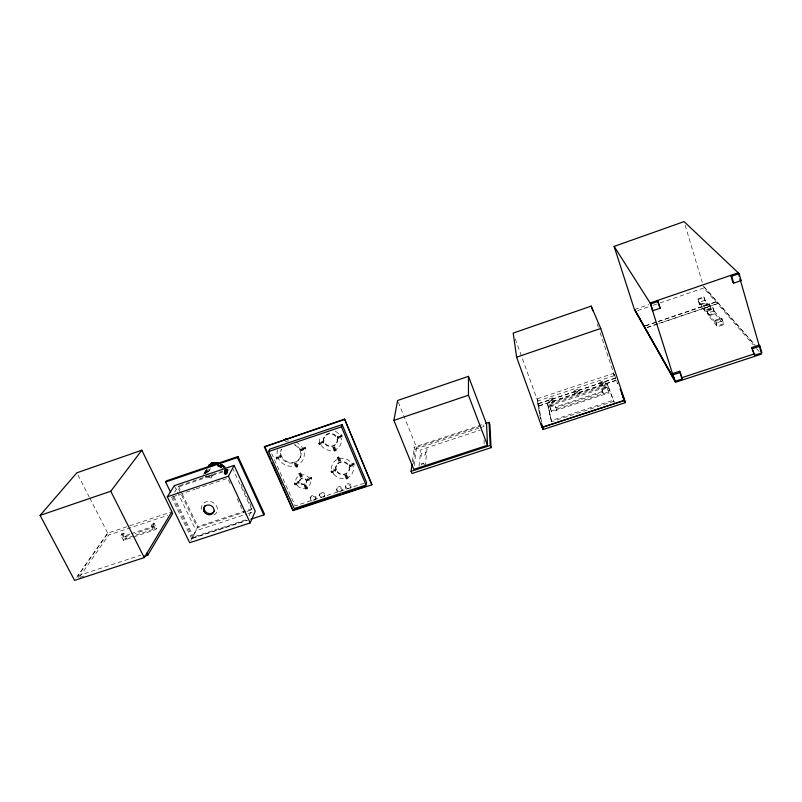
<?xml version="1.0" encoding="UTF-8"?>
<svg xmlns="http://www.w3.org/2000/svg" width="802" height="802" viewBox="0 0 802 802"><rect width="100%" height="100%" fill="white"/><g stroke="black" fill="none" stroke-linecap="round" stroke-linejoin="round"><path stroke-width="0.6" stroke-dasharray="4.01 3.01" d="M425.26 466.503L427.095 447.666M419.045 466.253L420.88 449.721L480.097 430.153M414.263 465.701L416.509 447.366L398.073 401.622M413.18 463.807L414.995 449.26L414.163 447.185L484.308 423.947M412.308 461.671L414.163 447.185M226.555 472.408C219.888 470.764 229.141 479.706 227.036 470.042A8.822 3.93 21.8 0 0 226.675 468.859M226.364 474.162L227.227 470.303A9.113 4.06 21.8 0 0 226.856 469.08L226.956 469.35A9.333 4.16 21.8 0 1 227.337 470.604L227.347 470.924A9.474 4.231 21.8 0 0 226.966 469.651M226.605 473.932L227.337 470.604M225.342 474.413L226.445 469.691M225.703 474.413L226.164 471.897A8.732 3.91 21.8 0 0 225.803 470.724M226.786 473.651L226.194 472.298L226.765 469.832A8.481 3.779 21.8 0 0 226.425 468.699M226.054 474.333L226.916 470.132A8.742 3.9 21.8 0 0 226.565 468.959M224.4 473.942L225.372 469.751M224.66 474.172L225.432 469.872M226.605 472.749C226.024 476.769 223.026 472.338 225.723 469.651M224.981 474.333L225.522 471.867A8.11 3.629 21.8 0 0 225.192 470.774M226.084 469.631C227.397 471.947 222.876 472.147 224.75 474.062M224.099 473.35L224.811 470.162M224.209 473.661L225.061 469.922M224.69 472.298L225.161 470.032M350.845 487.756L351.126 486.634M210.966 475.867C209.152 474.824 212.189 478.022 212.019 473.982M354.033 465.371L353.802 463.095L349.862 464.408L349.572 465.481L350.083 466.674L354.033 465.371L353.802 463.095M345.451 486.914L345.752 485.791M347.717 478.944L348.008 477.832L346.434 474.152L345.171 474.573L344.87 475.666L346.454 479.355L347.717 478.944L346.133 475.255L346.434 474.152M346.454 479.355L346.745 478.253L345.171 474.573M349.281 469.661L349.421 469.12M350.083 466.674L349.862 464.408M342.023 490.684L342.334 489.561M336.66 489.761L336.98 488.639M340.118 461.2L340.429 460.127L338.835 456.408L337.562 456.829L337.251 457.892L338.845 461.621L340.118 461.2L338.514 457.471L338.835 456.408M338.845 461.621L339.156 460.548L337.562 456.829M335.406 471.546L335.216 469.27L331.296 470.563L330.965 471.656L331.477 472.839L335.406 471.546L335.216 469.27M335.757 467.345L335.918 466.804M336.238 465.772L336.389 465.23M342.003 437.03L341.792 434.794L337.822 436.138L337.502 437.16L338.023 438.373L342.003 437.03L341.792 434.794M331.477 472.839L331.296 470.563M324.83 495.295L324.309 497.05A2.717 2.456 15.9 0 0 322.855 493.741A2.717 2.456 15.9 0 0 319.326 494.894A2.717 2.456 15.9 0 0 320.78 498.202M335.797 451.115L336.118 450.062L334.514 446.313L333.241 446.744L332.91 447.787L334.524 451.536L335.797 451.115L334.183 447.356L334.514 446.313M334.524 451.536L334.845 450.483L333.241 446.744M338.023 438.373L337.822 436.138M336.75 443.015A6.927 6.386 17.3 0 0 329.562 433.822A6.927 6.386 17.3 0 0 324.92 443.867A6.927 6.386 17.3 0 0 336.75 443.015L336.91 442.493A6.917 6.376 17.3 0 0 329.732 433.311A6.917 6.376 17.3 0 0 325.091 443.356A6.917 6.376 17.3 0 0 336.91 442.493M319.326 494.894L319.677 493.761M315.577 499.907L315.948 498.764A2.707 2.446 16.5 0 0 313.111 495.225A2.707 2.446 16.5 0 0 311.326 499.075A2.707 2.446 16.5 0 0 315.948 498.764M310.605 497.761L310.975 496.618M311.387 479.506L311.246 477.22L307.367 478.513L306.976 479.616L307.497 480.789L311.387 479.506L311.246 477.22M307.106 489.17L307.497 488.047L305.883 484.398L304.64 484.819L304.249 485.932L305.863 489.581L307.106 489.17L305.492 485.521L305.883 484.398M323.256 443.356L323.086 441.12L319.136 442.453L318.775 443.486L319.296 444.689L323.256 443.356L323.086 441.12M305.863 489.581L306.254 488.458L304.64 484.819M324.058 437.481L324.239 436.97M307.497 480.789L307.367 478.513M319.296 444.689L319.136 442.453M306.174 482.944A3.408 3.088 18 0 0 302.595 478.483A3.408 3.088 18 0 0 300.359 483.355A3.408 3.088 18 0 0 306.174 482.944L306.364 482.393A3.408 3.088 18 0 0 302.795 477.932A3.408 3.088 18 0 0 300.56 482.794A3.408 3.088 18 0 0 306.364 482.393M301.793 477.16L302.194 476.067L300.57 472.388L299.326 472.809L298.915 473.902L300.55 477.581L301.793 477.16L300.169 473.481L300.57 472.388M300.55 477.581L300.95 476.478L299.326 472.809M299.908 480.248L300.108 479.696M298.905 483.646L298.785 481.36L294.915 482.644L294.504 483.756L295.026 484.929L298.905 483.646L298.785 481.36M295.026 484.929L294.915 482.644M305.211 449.441L305.081 447.195L301.161 448.518L300.76 449.561L301.291 450.764L305.211 449.441L305.081 447.195M297.392 467.205L297.803 466.122L296.169 462.433L294.915 462.854L294.494 463.917L296.138 467.626L297.392 467.205L295.748 463.496L296.169 462.433M296.138 467.626L296.55 466.543L294.915 462.854M300.359 457.21A10.326 9.413 20.3 0 1 287.066 461.711A10.326 9.413 20.3 0 1 281.412 449.03L281.191 449.551A10.336 9.424 20.3 0 0 286.845 462.243A10.336 9.424 20.3 0 0 300.159 457.731L300.349 457.24A10.326 9.413 20.3 0 0 294.745 444.508M301.291 450.764L301.161 448.518M280.479 457.792L280.399 455.536L276.52 456.849L276.058 457.902L276.59 459.105L280.479 457.792L280.399 455.536M276.59 459.105L276.52 456.849M249.051 516.047L251.818 509.761L232.75 468.568M206.966 475.957L210.846 478.192L212.47 475.466L211.708 476.709M209.081 476.097L208.66 477.09L208.961 476.438M172.731 496.588L192.921 538.162L193.553 536.979L246.625 519.566M171.558 497.18L191.628 538.453L197.974 526.553L252.319 508.628L241.011 484.177M190.856 540.538L196.089 530.703L246.976 513.962M206.615 472.198L206.104 473.02M208.991 476.308L208.64 476.869M208.46 471.877L211.497 466.584M208.309 471.807L209.522 469.691M206.535 472.368L208.299 469.33M205.372 471.867L207.217 468.699M203.417 473.992L203.487 473.872A1.865 1.664 25.2 0 0 203.377 474.293M204.209 473.26L206.455 469.691M206.515 472.358L205.994 473.24M211.608 476.949L210.856 478.172M123.899 533.109L122.987 534.483L125.593 539.626L126.505 538.242L123.899 533.109L121.764 533.821L120.831 535.195L123.448 540.337L155.788 529.601L156.621 528.237L154.054 523.064L151.889 523.786L151.047 525.14L153.623 530.322L154.465 528.959L151.889 523.786M174.666 492.177L178.455 486.082L181.703 492.819M151.047 525.14L153.212 524.408L154.054 523.064M123.448 540.337L124.36 538.954L134.656 535.536M79.709 576.698L108.781 534.994L167.849 515.285M76.711 577.38L107.739 533.14L171.658 511.836M79.007 577.721L77.974 575.766L107.839 533.17L108.781 534.994M422.694 464.178C426.363 461.651 417.19 464.087 422.123 466.694M634.613 309.502L648.798 304.65M637.6 310.615L651.775 305.762M652.958 305.361L658.863 303.336M660.046 302.935L703.755 287.988L753.238 344.82M697.82 298.885L703.765 296.86L704.266 297.462L705.93 302.996L699.976 305.011L697.82 298.885L699.484 304.399L705.509 311.878L711.605 309.823L709.389 303.537L703.304 305.602L704.998 311.246L711.083 309.191L709.389 303.537M698.311 299.487L704.266 297.462M699.484 304.399L705.419 302.394L711.605 309.823M645.299 325.823L657.018 321.853M658.191 321.452L716.777 301.592L717.469 303.747L658.893 323.577M645.359 325.923L716.868 301.682M703.304 305.602L703.815 306.234L709.92 304.158M179.618 485.681L222.806 471.065M223.969 470.674L228.64 469.09M647.114 327.437L657.66 323.868M658.823 323.477L717.389 303.647M647.174 327.537L657.72 323.968M229.242 469.751L177.783 487.165L197.352 527.716L245.903 511.716M706.482 309.502L712.657 307.417L713.199 308.048L714.903 313.782L708.727 315.868L706.482 309.502L708.196 315.206L717.499 326.755L723.915 324.609L721.579 318.003L715.173 320.158L716.938 326.053L723.334 323.908L721.579 318.003M707.003 310.143L713.199 308.048M276.058 457.902L279.948 456.589M300.76 449.561L304.69 448.238M318.775 443.486L322.725 442.143M337.502 437.16L341.482 435.817M277.051 458.042L280.931 456.729M301.692 449.721L305.612 448.398M319.667 443.656L323.607 442.323M338.344 437.351L342.314 436.017M708.196 315.206L714.361 313.131L723.915 324.609M172.731 496.789L194.936 489.3M196.099 488.909L227.658 478.283L230.826 485.08M332.91 447.787L334.183 447.356M715.173 320.158L715.735 320.85L722.161 318.685M294.494 463.917L295.748 463.496M334.845 450.483L336.118 450.062M296.55 466.543L297.803 466.122M337.251 457.892L338.514 457.471M298.915 473.902L300.169 473.481M339.156 460.548L340.429 460.127M120.831 535.195L122.987 534.483M300.95 476.478L302.194 476.067M129.864 534.122L125.202 535.676L124.29 537.049L130.135 535.114M131.027 533.741L153.182 526.373L152.33 527.726L134.806 533.561M540.518 419.095L536.909 398.885L613.7 373.351L599.906 332.068M541.741 422.474L537.871 401L614.252 375.637L615.665 379.105M135.819 535.145L156.621 528.237M294.504 483.756L298.374 482.463M306.976 479.616L310.875 478.323M330.965 471.656L334.895 470.353M349.572 465.481L353.522 464.168M295.447 483.817L299.306 482.533M307.888 479.686L311.767 478.403M331.807 471.756L335.727 470.453M350.364 465.601L354.314 464.288M615.465 378.203L538.002 403.887L538.774 406.023L616.187 380.389L617.55 383.727M616.136 380.258L538.754 405.892L537.982 403.757L615.405 378.073L613.54 373.481L614.252 375.637M416.509 447.366L484.207 424.95M547.626 404.098L551.806 422.875L547.626 404.098L607.425 384.308L613.811 401.301L551.405 421.752L548.017 405.18L607.796 385.401M304.249 485.932L305.492 485.521M414.995 449.26L479.165 428.027M480.358 427.636L485.11 426.062M548.398 406.253L608.167 386.504L614.192 402.444L613.43 400.168L551.004 420.639M601.67 388.92L603.645 394.694L601.67 388.92L606.974 387.165L608.959 392.95L551.505 411.877L549.601 406.133L554.804 404.419L556.718 410.153L556.508 409.22M549.791 407.065L555.004 405.341L554.804 404.419M601.991 389.812L607.304 388.058M306.254 488.458L307.497 488.047M344.87 475.666L346.133 475.255M346.745 478.253L348.008 477.832M551.505 411.877L551.315 410.935L608.618 392.048L608.959 392.95M247.086 511.325L251.818 509.761M248.159 513.571L252.891 512.017M191.628 538.453L247.196 520.227M77.974 575.766L140.821 555.154M192.921 538.162L247.297 520.338M364.228 483.255L295.166 505.892L271.758 453.711M80.19 577.33L83.749 576.167M422.022 464.388L421.16 464.308M205.081 471.746L207.989 472.99M704.136 286.875L755.183 345.181M703.174 286.033L754.993 345.271M756.486 348.549L760.547 353.221M77.964 474.995L89.202 496.939M89.764 498.032L107.739 533.14M121.764 533.821L124.36 538.954M153.212 524.408L155.788 529.601M173.954 496.598L193.553 536.979M174.315 485.681L196.089 530.703M182.255 493.952L197.974 526.553M237.161 498.694L243.497 512.298M614.162 374.474L615.535 377.852M616.808 381.531L617.71 383.737M423.667 463.215L424.629 465.601M537.871 401L537.109 398.895L540.648 418.664M515.315 338.945L536.909 398.885M548.488 400.058L549.33 402.414M549.601 406.133L551.315 410.935M553.601 398.363A2.687 0.902 -19.1 0 1 549.941 400.409A2.687 0.902 -19.1 0 1 549.601 398.865A2.687 0.902 -19.1 0 1 553.601 398.363L554.433 400.729A2.687 0.912 -19.1 0 1 550.784 402.774A2.687 0.912 -19.1 0 1 550.433 401.221A2.687 0.912 -19.1 0 1 554.433 400.729M573.921 391.617L574.743 394.003M579.064 389.912A2.717 0.912 -18.6 0 1 575.435 391.957A2.717 0.912 -18.6 0 1 574.984 390.434A2.717 0.912 -18.6 0 1 579.064 389.912L579.896 392.288A2.717 0.912 -18.6 0 1 576.257 394.333A2.717 0.912 -18.6 0 1 575.806 392.81A2.717 0.912 -18.6 0 1 579.896 392.288M599.575 383.115L600.387 385.501M607.425 384.308L608.167 386.504M606.974 387.165L608.618 392.048M604.768 381.391L605.58 383.787M597.149 323.808L598.332 327.346M703.815 306.234L705.509 311.878M685.139 225.182L702.241 282.364M703.765 296.86L705.419 302.394M712.657 307.417L714.361 313.131M715.735 320.85L717.499 326.755M484.027 439.907L484.288 447.195M201.553 509.26A8.14 7.188 23.3 0 1 207.437 501.45A8.14 7.188 23.3 0 1 216.981 506.894A8.14 7.188 23.3 0 1 212.73 515.636M205.342 473.19A1.584 1.414 25.3 0 1 205.893 471.005A1.584 1.414 25.3 0 1 208.069 472.258M218.024 465.531A6.907 3.088 21.8 0 1 222.665 467.857M224.43 469.842A6.907 3.088 21.8 0 1 224.71 470.774L224.72 471.055A7.038 3.148 21.8 0 0 224.44 470.112M224.42 466.333A8.822 3.93 21.8 0 0 220.65 464.147A8.481 3.779 21.8 0 1 225.562 467.476M224.319 466.453A8.742 3.9 21.8 0 0 220.59 464.288A8.12 3.619 21.8 0 1 224.029 466.273M225.242 467.566A8.12 3.619 21.8 0 0 220.51 464.398A9.002 4.01 21.8 0 1 224.41 466.584M227.086 470.363A9.002 4.01 21.8 0 0 226.725 469.16L226.806 469.401A9.193 4.1 21.8 0 1 227.187 470.634L227.197 470.914A9.323 4.16 21.8 0 0 226.816 469.661M224.45 466.764A9.193 4.1 21.8 0 0 220.53 464.488A9.474 4.231 21.8 0 1 224.54 466.934M220.45 464.689A9.323 4.16 21.8 0 1 224.43 466.995M220.35 464.929A9.363 4.18 21.8 0 1 224.339 467.255M226.745 469.932A9.363 4.18 21.8 0 1 227.116 471.185M220.229 465.21A9.313 4.16 21.8 0 1 222.355 466.283M226.595 470.193A9.313 4.16 21.8 0 1 226.966 471.436M217.863 464.699A9.193 4.11 21.8 0 1 222.194 466.563A9.323 4.17 21.8 0 0 220.099 465.521M226.375 470.423A9.193 4.11 21.8 0 1 226.745 471.656M217.783 465A8.992 4.02 21.8 0 1 222.024 466.824M225.192 469.31A8.992 4.02 21.8 0 1 226.475 471.807M217.723 465.28A8.732 3.91 21.8 0 1 221.833 467.055M217.683 465.531A8.431 3.769 21.8 0 1 221.663 467.245M225.492 470.784A8.431 3.769 21.8 0 1 225.833 471.917M221.502 467.365A8.11 3.629 21.8 0 0 217.673 465.721A8.471 3.789 21.8 0 1 221.623 467.355M221.372 467.416A7.789 3.489 21.8 0 0 217.703 465.832A8.11 3.629 21.8 0 1 221.452 467.496M224.921 470.694A7.789 3.489 21.8 0 1 225.232 471.736A7.749 3.469 21.8 0 0 224.831 470.814M222.675 468.518A7.408 3.318 21.8 0 0 217.703 466.022A7.749 3.469 21.8 0 1 221.302 467.556M224.57 470.644A7.408 3.318 21.8 0 1 224.871 471.646M217.923 465.721A7.038 3.148 21.8 0 1 222.635 468.087M217.793 465.982A7.118 3.188 21.8 0 1 222.565 468.378M224.39 470.423A7.118 3.188 21.8 0 1 224.68 471.375M224.319 469.741A8.11 3.629 21.8 0 1 225.462 471.997M225.482 470.914A8.471 3.789 21.8 0 1 225.823 472.057M217.673 465.36A8.812 3.94 21.8 0 1 221.823 467.145M225.833 470.854A8.812 3.94 21.8 0 1 226.184 472.037M226.465 470.503A9.323 4.17 21.8 0 1 226.846 471.756M220.249 465.19A9.474 4.231 21.8 0 1 222.405 466.273M226.715 470.243A9.474 4.231 21.8 0 1 227.096 471.516M220.59 464.368A9.333 4.16 21.8 0 1 224.57 466.684M220.64 464.218A9.113 4.06 21.8 0 1 224.52 466.473M218.144 465.29A6.867 3.068 21.8 0 1 222.745 467.606M218.264 465.04A6.757 3.018 21.8 0 1 222.806 467.325M224.41 467.867A7.238 3.228 21.8 0 0 220.199 465.03A7.128 3.178 21.8 0 1 223.257 466.754M220.319 464.769A7.499 3.338 21.8 0 1 224.68 467.706M220.47 464.448A7.759 3.459 21.8 0 1 224.991 467.476M218.144 465.36A6.717 2.997 21.8 0 1 222.645 467.626M218.014 465.641A6.757 3.018 21.8 0 1 222.555 467.917M217.893 465.852A6.897 3.088 21.8 0 1 222.525 468.178M220.35 464.689A7.418 3.308 21.8 0 1 223.517 466.533M205.462 473.1A1.424 1.273 25.3 0 1 205.964 471.145A1.424 1.273 25.3 0 1 207.918 472.268M205.813 473.25A1.263 1.133 25.3 0 1 205.883 471.335A1.263 1.133 25.3 0 1 207.768 472.278M220.139 465.32A8.371 3.739 21.8 0 1 223.708 467.396M225.853 469.792A8.371 3.739 21.8 0 1 225.994 471.877M206.284 476.147A1.865 1.664 25.2 0 1 205.432 476.428M204.37 473.14A1.865 1.664 25.2 0 1 205.763 473.2M205.954 476.218A1.865 1.664 25.2 0 1 205.502 476.308M204.039 473.21A1.865 1.664 25.2 0 1 205.833 473.08M294.534 445.02A10.336 9.424 20.3 0 1 300.159 457.731M335.296 431.205A11.088 10.215 17.3 0 1 340.439 444.92A11.088 10.215 17.3 0 1 326.153 449.511A11.088 10.215 17.3 0 1 320.138 436.077M346.514 489.26A2.727 2.486 13.8 0 1 345.852 485.912A2.727 2.486 13.8 0 1 349.391 485.17A2.727 2.486 13.8 0 1 350.664 488.378M348.81 488.689A2.727 2.476 13.8 0 1 345.792 485.581A2.727 2.476 13.8 0 1 349.883 484.167A2.727 2.476 13.8 0 1 350.103 488.248M321.803 497.26A2.707 2.456 15.9 0 1 319.777 493.571A2.707 2.456 15.9 0 1 324.158 493.27A2.707 2.456 15.9 0 1 323.186 497.17M312.058 501.06A2.717 2.446 16.5 0 1 310.705 497.571A2.717 2.446 16.5 0 1 314.544 496.829A2.717 2.446 16.5 0 1 315.226 500.448M337.672 492.107A2.727 2.476 14.5 0 1 337.071 488.769A2.727 2.476 14.5 0 1 340.619 488.087A2.727 2.476 14.5 0 1 341.832 491.305M340.67 491.446A2.717 2.466 14.6 0 1 336.95 488.849A2.717 2.466 14.6 0 1 340.92 486.954A2.717 2.466 14.6 0 1 341.281 491.145M295.828 442.133A13.784 12.571 20.3 0 1 303.326 459.075A13.784 12.571 20.3 0 1 285.582 465.1A13.784 12.571 20.3 0 1 278.023 448.178M285.342 441.621A13.784 12.571 20.3 0 1 288.79 440.93M425.822 452.057L425.561 454.674L421.01 456.168L421.301 453.541L425.822 452.057M705.098 300.229L699.143 302.254L704.146 308.429L710.241 306.364L705.098 300.229M714.051 310.915L707.865 313.011L716.056 323.106L722.462 320.96L714.051 310.915M602.502 391.356L555.656 406.825L555.866 407.747L602.823 392.258L602.502 391.356M223.066 467.065A7.038 3.138 21.8 0 0 220.069 465.32A6.897 3.078 21.8 0 1 223.016 467.025M333.772 474.152A10.987 10.045 14.9 0 0 352.569 472.869A10.987 10.045 14.9 0 0 341.241 458.383A10.987 10.045 14.9 0 0 333.772 474.152M337.061 472.047A6.867 6.276 14.9 0 0 348.8 471.235A6.867 6.276 14.9 0 0 341.712 462.193A6.867 6.276 14.9 0 0 337.061 472.047M337.221 471.506A6.857 6.276 14.9 0 0 348.95 470.684A6.857 6.276 14.9 0 0 341.863 461.651A6.857 6.276 14.9 0 0 337.221 471.506M297.141 485.441A7.509 6.797 18 0 0 309.923 484.568A7.509 6.797 18 0 0 302.063 474.734A7.509 6.797 18 0 0 297.141 485.441M600.558 383.466A2.737 0.912 -18.1 0 0 604.758 381.642A2.737 0.912 -18.1 0 0 601.189 381.642A2.737 0.912 -18.1 0 0 600.558 383.466M601.37 385.872A2.737 0.922 -18.1 0 0 605.57 384.038A2.737 0.922 -18.1 0 0 602.001 384.038A2.737 0.922 -18.1 0 0 601.37 385.872"/><path stroke-width="1.2" d="M487.496 445.26L468.458 395.246L468.478 376.349L397.612 400.479L393.902 420.388L413.812 469.37L487.496 445.26L486.573 424.168L468.478 376.349M485.501 423.556L489.07 422.373L489.862 424.489L491.065 447.666L411.967 473.501L411.075 471.325L412.007 464.087M371.917 484.779L344.579 419.085L264.339 446.844L293.021 510.573L371.917 484.779L344.579 419.085M366.053 485.01L366.604 482.473L342.123 424.589L269.723 449.17L268.63 451.536L294.234 508.508L366.053 485.01L341.421 426.844L342.123 424.589M208.901 466.503C208.079 464.418 211.798 464.168 211.578 466.263M208.951 466.453L209.051 465.22M293.021 510.573L283.006 487.255M250.836 519.175L263.838 514.904L264.319 513.761L238.014 456.508L166.335 480.899L165.633 481.972L170.545 492.087M250.194 522.924L255.257 511.235L234.094 465.421L174.315 485.681L167.297 496.809L189.693 542.723L250.194 522.924L228.44 476.188L234.094 465.421M285.241 439.757L285.682 438.734L283.978 440.188M165.633 481.972L237.462 457.541L238.014 456.508M144.2 556.367L147.748 555.205L172.57 513.701L171.658 511.836M144.25 557.591L171.869 511.706L141.834 450.213L76.842 472.799L40.1 515.395L74.586 580.387L144.25 557.591L110.776 491.235L141.834 450.213M211.568 465.922L212.761 464.328A7.128 3.178 21.8 0 1 216.751 463.957M209.422 465.08L212.079 463.506A8.12 3.619 21.8 0 1 218.595 463.546A8.441 3.759 21.8 0 0 211.748 463.516C208.851 466.824 208.68 463.726 211.317 465.651M210.244 464.98L212.029 463.636A8.12 3.619 21.8 0 1 218.535 463.676M210.545 465.09L212.37 463.726A7.759 3.459 21.8 0 1 218.585 463.757M216.68 463.987A7.238 3.228 21.8 0 0 212.63 464.368L211.187 465.782L212.6 464.007A7.418 3.308 21.8 0 1 218.545 464.037M208.881 465.501L211.116 463.376A9.113 4.06 21.8 0 1 218.425 463.416M208.801 465.822L211.437 463.325A8.822 3.93 21.8 0 1 218.505 463.366M209.934 464.949L211.768 463.376M675.194 381.261L672.477 373.612L679.595 371.276L680.276 372.409L682.322 378.925L675.194 381.261L634.422 309.522L614.121 246.404L684.066 221.613L739.133 273.652L741.128 280.6L733.67 283.146L732.797 282.274L730.792 275.357L731.665 276.209L733.67 283.146M591.234 306.113L513.2 333.071L516.598 357.181L542.002 427.426L624.718 400.358L600.738 328.479L591.234 306.113L592.808 310.835M614.121 246.404L650.723 303.918L657.991 301.432L660.126 308.229L652.868 310.705L652.277 309.752M731.665 276.209L739.133 273.652M40.1 515.395L110.776 491.235M516.598 357.181L600.738 328.479M264.339 446.844L344.429 419.576M268.63 451.536L341.421 426.844M167.297 496.809L228.44 476.188M393.902 420.388L468.458 395.246M751.735 347.527L759.043 345.121L759.985 346.183L761.9 352.84L754.572 355.246L751.735 347.527L754.572 355.246M673.129 374.755L680.276 372.409M752.647 348.599L759.985 346.183M679.595 371.276L681.64 377.772L754.792 353.702M761.359 354.153L675.444 382.293L634.613 309.502L674.703 379.958M542.192 427.276L624.477 400.348L625.239 402.644L543.004 429.531L541.53 423.586M411.075 471.325L490.212 445.441L489.07 422.373M293.231 509.992L340.279 494.603M342.624 493.842L364.98 486.533M210.595 464.959L211.317 465.731M740.226 279.738L741.128 280.6M657.991 301.432L657.369 300.499L660.126 308.229M681.64 377.772L682.322 378.925M146.746 553.21L147.748 555.205M237.462 457.541L263.838 514.904M264.59 446.323L270.725 459.967M271.748 462.243L281.983 484.979M620.126 389.1L624.718 400.358M621.771 393.702L624.477 400.348M622.532 395.967L625.239 402.644M490.212 445.441L491.065 447.666M644.126 326.213L644.828 328.329M650.723 303.918L652.868 310.705M674.532 380.098L650.131 302.986L738.241 272.8L739.274 276.389M739.955 278.785L760.948 351.757M542.373 426.002L543.004 429.531M541.37 423.857L542.002 427.426M214.415 510.844A5.424 4.792 23.3 0 1 206.926 512.809A5.424 4.792 23.3 0 1 205.091 505.521M212.841 465.02A6.757 3.018 21.8 0 1 215.116 464.528M212.63 465.27A6.867 3.068 21.8 0 1 213.623 464.889M212.7 464.669A7.038 3.138 21.8 0 1 215.076 464.168M212.48 464.077A7.499 3.338 21.8 0 1 216.68 463.686M211.457 463.476A8.742 3.9 21.8 0 1 218.465 463.516M211.167 463.516A9.002 4.01 21.8 0 1 216.219 463.055M210.916 463.636A9.193 4.1 21.8 0 1 216.079 463.155M210.715 463.817A9.323 4.16 21.8 0 1 212.069 463.315M210.565 464.067A9.363 4.18 21.8 0 1 211.928 463.556M212.59 465.621A6.757 3.018 21.8 0 1 213.573 465.25M210.836 463.506A9.333 4.16 21.8 0 1 218.314 463.546M210.605 463.716A9.474 4.231 21.8 0 1 211.979 463.205M212.841 464.669A6.897 3.078 21.8 0 1 215.167 464.178M212.761 465.34A6.717 2.997 21.8 0 1 213.733 464.98M203.949 511.486A5.434 4.802 23.3 0 0 213.152 513.09A5.434 4.802 23.3 0 0 209.342 505.059A5.434 4.802 23.3 0 0 203.949 511.486"/></g></svg>
